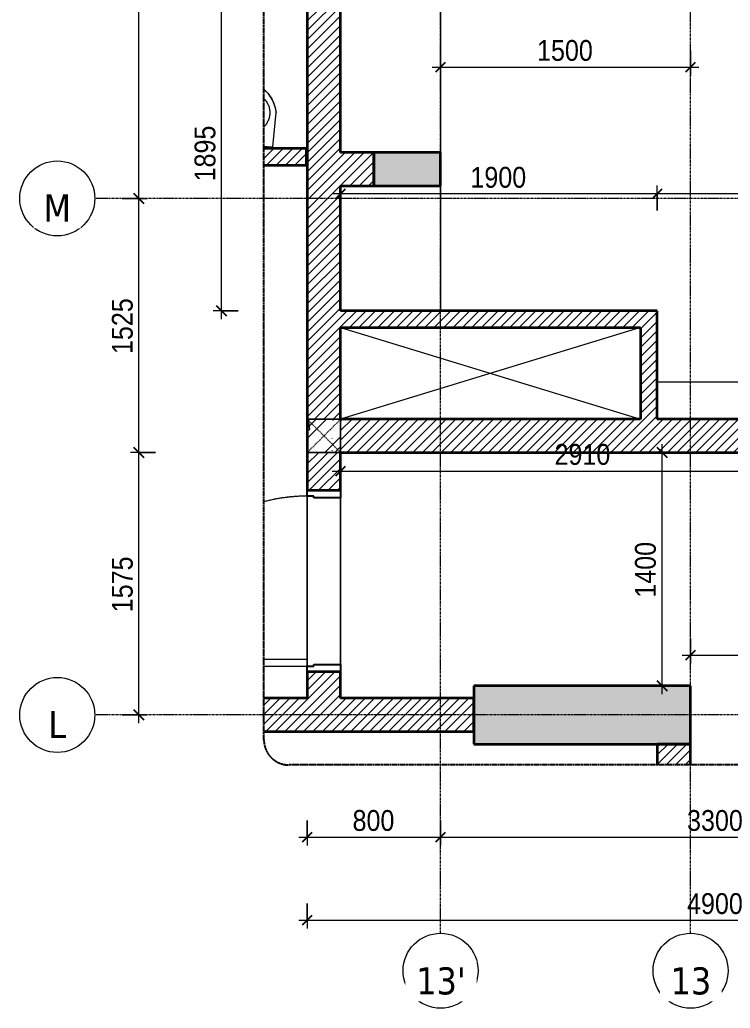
# Model space of a CAD drawing. Header units: millimetres. Extents: x 112507 to 177976, y -4970 to 80839.
# Drawn here: x 121762 to 126025, y 68177 to 74109 of the extents above; entities that cross this region are included whole.
import ezdxf

# ---------------------------------------------------------------- set-up
doc = ezdxf.new("R2010")
doc.units = ezdxf.units.MM
for name, pattern in [('Dash', [6, 3, -3]), ('Dash - Tight', [4.5, 3, -1.5]), ('Grid Line', [22.225, 12.7, -3.175, 3.175, -3.175]), ('Hidden', [7.14375, 4.7625, -2.38125])]:
    doc.linetypes.add(name, pattern=pattern)
for name, color, linetype, lineweight in [('0-2', 250, 'Continuous', 18), ('0-3', 50, 'Continuous', 5), ('A-ANNO-DIMS', 211, 'Continuous', 9), ('A-ANNO-DIMS-50', 211, 'Continuous', 9), ('A-DETL-GENF-2', 92, 'Dash - Tight', 18), ('A-DETL-GENF-4', 92, 'Hidden', 25), ('A-DETL-THIN-1', 250, 'Continuous', 18), ('A-DOOR', 31, 'Continuous', 18), ('A-DOOR-FRAM', 31, 'Continuous', 25), ('A-FLOR-1', 250, 'Continuous', 18), ('A-WALL', 113, 'Continuous', 18), ('A-WALL-1', 7, 'Continuous', 35), ('A-WALL-3', 113, 'Continuous', 35), ('A-WALL-PATT-1', 254, 'Continuous', 18), ('A-WALL-PATT-2', 111, 'Continuous', 18), ('P-SANR-FIXT-1', 250, 'Continuous', 18), ('P-SANR-FIXT-2', 253, 'Continuous', 18), ('S-COLS', 52, 'Continuous', 18), ('S-COLS-1', 9, 'Continuous', 5), ('S-COLS-2', 7, 'Continuous', 35), ('S-COLS-3', 52, 'Dash', 18), ('S-COLS-4', 254, 'Continuous', 18), ('S-COLS-5', 52, 'Continuous', 35), ('S-COLS-HDLN', 52, 'Dash', 18), ('S-GRID-1', 1, 'Grid Line', 9), ('S-GRID-IDEN', 1, 'Continuous', 9)]:
    doc.layers.add(name, color=color, linetype=linetype, lineweight=lineweight)
doc.styles.add('Tahoma_B', font='tahomabd.ttf', dxfattribs={"height": 162.5})
doc.styles.add('UTM Avo', font='', dxfattribs={"width": 0.9, "height": 125})
doc.styles.get('UTM Avo').set_extended_font_data('UTM Avo')
doc.dimstyles.new('1_Dim_chi_tiet_2_5', dxfattribs={"dimscale": 304.8, "dimtxt": 124.912619, "dimasz": 0.19685, "dimexe": 0.164042, "dimexo": 0.0625, "dimgap": 0.016404, "dimtad": 1, "dimdec": 0, "dimrnd": 5, "dimzin": 0, "dimdsep": 46, "dimtxsty": 'UTM Avo', "dimblk1": 'OBLIQUE', "dimblk2": 'OBLIQUE', "dimsah": 1, "dimcen": 0.09, "dimdle": 0.164042, "dimazin": 0, "dimtfac": 1, "dimtdec": 4, "dimtix": 1, "dimtmove": 0, "dimatfit": 3, "dimfxl": 0.328084, "dimfxlon": 1, "dimtvp": 1, "dimtolj": 1, "dimtzin": 0, "dimarcsym": 2})
pattern_1 = [(45, (9334.783, 0), (-28.284271, 28.284271), [])]
pattern_2 = [(50, (9334.78, 0), (364.3679, -31.8783), [38.1, -419.1]), (355, (9334.8, 0), (-70.4859, 382.1133), [30.48, -335.28]), (100.451, (9365.15, -2.66), (293.885, 350.2334), [32.38, -356.18]), (46.184, (9334.8, 101.6), (542.1585, -84.0858), [57.15, -628.65]), (96.636, (9379.96, 94.6), (474.805, 494.8554), [48.57, -534.27]), (351.184, (9334.8, 101.6), (474.8102, 494.85), [45.72, -502.92]), (21, (9385.58, 76.2), (303.2285, -204.53046), [38.1, -419.1]), (326, (9385.6, 76.2), (123.6039, 368.376), [30.48, -335.28]), (71.451, (9410.85, 59.16), (426.8341, 163.8427), [32.38, -356.18]), (37.5, (9334.78, 0), (6.17665, 169.11015), [3.353, -327.863, 3.353, -337.007, -336.55]), (37.5, (9334.78, 0), (6.17665, 169.11015), [-671.576, 3.353, -333.197]), (7.5, (9334.78, 0), (133.63888, 200.3615), [3.353, -190.703, 3.353, -320.243, -128.27]), (7.5, (9334.78, 0), (133.63888, 200.3615), [-517.652, 3.353, -124.917]), (327.5, (9221.5, 0), (271.18182, -11.45836), [3.353, -123.647, 3.353, -392.887, -525.78]), (327.5, (9221.5, 0), (271.18182, -11.45836), [-523.24, 3.353, -522.427]), (317.5, (9170.7, 0), (296.2585, 50.85285), [3.353, -161.747, 3.353, -259.791, -373.38]), (317.5, (9170.7, 0), (296.2585, 50.85285), [-428.244, 3.353, -370.027]), (45, (9334.78, 0), (-125.72359, 125.72359), []), (45, (9334.78, 190.5), (-125.72359, 125.72359), [])]

# ---------------------------------------------------------------- blocks, each defined once
blk = doc.blocks.new('NCV_TKTC_KET CAU_rvt-2-TKCS_THANG BỘ TB5 - MẶT BẰNG TẦNG 2-7')
at = {"layer": 'S-COLS-1'}
for points in [[(114952.6, 73111.9), (114952.6, 73311.9), (114552.6, 73311.9), (114552.6, 73111.9)], [(116452.6, 69761.9), (116452.6, 70111.9), (115152.6, 70111.9), (115152.6, 69761.9), (115234.9, 69761.9)]]:
    blk.add_hatch(color=256, dxfattribs=at).paths.add_polyline_path(points)
at = {"layer": 'A-FLOR-1'}
for p, q in [((114952.6, 74259), (114952.6, 73311.9)), ((114952.6, 73111.9), (114952.6, 72361.9)), ((116252.6, 71936.9), (118252.6, 71936.9))]:
    blk.add_line(p, q, dxfattribs=at)
at = {"layer": 'S-COLS-2'}
for p, q in [((114552.6, 73311.9), (114552.6, 73111.9)), ((114952.6, 73311.9), (114552.6, 73311.9)), ((114952.6, 73111.9), (114952.6, 73311.9)), ((114552.6, 73111.9), (114952.6, 73111.9)), ((116452.6, 70111.9), (115152.6, 70111.9)), ((115152.6, 70111.9), (115152.6, 69761.9)), ((116452.6, 69761.9), (116452.6, 70111.9)), ((115152.6, 69761.9), (116452.6, 69761.9))]:
    blk.add_line(p, q, dxfattribs=at)
blk = doc.blocks.new('bonruatreo - Chậu rửa-348246-TKCS_THANG BỘ TB5 - MẶT BẰNG TẦNG 2-7')
at = {"layer": 'P-SANR-FIXT-2'}
for p, q in [((198.4, 0), (218.6, 205)), ((165, 0), (145.1, 0)), ((145.1, 0), (198.4, 0))]:
    blk.add_line(p, q, dxfattribs=at)
at = {"layer": 'P-SANR-FIXT-2', "flags": 128}
blk.add_lwpolyline([(145.1, 344.4), (168, 322), (192.2, 287), (209.2, 247.9), (218.4, 206.4), (218.6, 205)], dxfattribs=at)
at = {"layer": 'P-SANR-FIXT-2'}
blk.add_arc((0, 180), 220, 6.52498, 48.50507, dxfattribs=at)
for points, knots in [([(145.3, 290.9), (146.6, 289.5), (152.7, 282.5), (162.5, 268.8), (172.4, 248.8), (178.6, 227.3), (180, 212.4), (180, 205)], [-0.1849948, -0.1849948, -0.1849948, -0.1849948, -0.173913, -0.1304348, -0.0869565, -0.0434783, 0, 0, 0, 0]), ([(180, 205), (180, 197.6), (178.6, 182.7), (172.4, 161.2), (162.5, 141.2), (152.7, 127.5), (146.6, 120.5), (145.3, 119.1)], [-1, -1, -1, -1, -0.9565217, -0.9130435, -0.8695652, -0.826087, -0.8150052, -0.8150052, -0.8150052, -0.8150052])]:
    blk.add_open_spline(points, degree=3, knots=knots, dxfattribs=at)
blk = doc.blocks.new('NCV_TKTC_TANG 2_rvt-2-TKCS_THANG BỘ TB5 - MẶT BẰNG TẦNG 2-7')
at = {"layer": 'A-WALL-PATT-1'}
h = blk.add_hatch(dxfattribs=at)
h.set_pattern_fill('FP_1', color=256, style=0, pattern_type=2)
h.set_pattern_definition([(45, (0, 0), (-28.284271, 28.284271), [])])
h.paths.add_polyline_path([(114147.5, 73236.9), (114147.5, 73336.9), (113892.6, 73336.9), (113892.6, 73236.9)])
at = {"layer": 'A-DETL-THIN-1'}
blk.add_line((114147.5, 73340.4), (113892.6, 73340.4), dxfattribs=at)
at = {"layer": 'A-FLOR-1'}
for p, q in [((114147.5, 73336.9), (114152.6, 73336.9)), ((114152.6, 73236.9), (114147.5, 73236.9)), ((114152.4, 71277.4), (114152.4, 70187.4)), ((114152.6, 70230.3), (114152.6, 71250.3)), ((114352.4, 70240.3), (114352.4, 71240.3))]:
    blk.add_line(p, q, dxfattribs=at)
at = {"layer": 'A-WALL-1'}
for p, q in [((114147.5, 73336.9), (113892.6, 73336.9)), ((114147.5, 73236.9), (114147.5, 73336.9)), ((113892.6, 73236.9), (114147.5, 73236.9))]:
    blk.add_line(p, q, dxfattribs=at)
at = {"layer": 'P-SANR-FIXT-1'}
blk.add_blockref('bonruatreo - Chậu rửa-348246-TKCS_THANG BỘ TB5 - MẶT BẰNG TẦNG 2-7', (113747.5, 73346.9), dxfattribs=at)
blk = doc.blocks.new('G1_SOF - BO TRU - 200x200-3052401-TKCS_THANG BỘ TB5 - MẶT BẰNG TẦNG 2-7')
at = {"layer": 'S-COLS-HDLN'}
for p, q in [((-100, -100), (100, 100)), ((100, -100), (-100, 100))]:
    blk.add_line(p, q, dxfattribs=at)
blk = doc.blocks.new('FD_05 - FD_05-1000x2200mm-835433-TKCS_THANG BỘ TB5 - MẶT BẰNG TẦNG 2-7')
at = {"layer": 'A-DETL-GENF-2'}
for p, q in [((510, -100), (470, -100)), ((470, -100), (470, -360)), ((510, -360), (510, -100))]:
    blk.add_line(p, q, dxfattribs=at)
blk.add_arc((510, -100), 1020, 180, 194.78543, dxfattribs=at)
at = {"layer": 'A-DOOR-FRAM'}
for p, q in [((-545, 100), (-500, 100)), ((-545, -100), (-545, 100)), ((-500, 100), (-500, -60)), ((500, 100), (545, 100)), ((500, -60), (500, 100)), ((545, 100), (545, -100)), ((-510, -100), (-545, -100)), ((-500, -60), (-510, -60)), ((-510, -60), (-510, -100)), ((510, -60), (500, -60)), ((510, -100), (510, -60)), ((545, -100), (510, -100))]:
    blk.add_line(p, q, dxfattribs=at)
blk = doc.blocks.new('BORDER VIEW - BORDER VIEW-3764658-TKCS_THANG BỘ TB5 - MẶT BẰNG TẦNG 2-7')
at = {"layer": 'A-DETL-GENF-4'}
for p, q in [((0, 150), (0, 9613.8)), ((5336.3, 0), (150, 0))]:
    blk.add_line(p, q, dxfattribs=at)
blk.add_arc((150, 150), 150, 180, 270, dxfattribs=at)
blk = doc.blocks.new('Grid - M_Grid Head - Circle-353313-TKCS_THANG BỘ TB5 - MẶT BẰNG TẦNG 2-7')
at = {"layer": 'S-GRID-IDEN'}
blk.add_circle((0, 0), 4.5, dxfattribs=at)
blk = doc.blocks.new('DIMBLOCK43-TKCS_THANG BỘ TB5 - MẶT BẰNG TẦNG 2-7')
at = {"layer": 'A-ANNO-DIMS-50', "lineweight": 25}
for p, q in [((122973.3, 74259), (122943.3, 74289)), ((122973.3, 74259), (123003.3, 74229)), ((122973.3, 72361.9), (122943.3, 72391.9)), ((122973.3, 72361.9), (123003.3, 72331.9))]:
    blk.add_line(p, q, dxfattribs=at)
at = {"layer": 'A-ANNO-DIMS-50'}
for p, q in [((123073.3, 74259), (122923.3, 74259)), ((122973.3, 72311.9), (122973.3, 74259)), ((122973.3, 74259), (123073.3, 74259)), ((123073.3, 72361.9), (122923.3, 72361.9)), ((122973.3, 72361.9), (123073.3, 72361.9))]:
    blk.add_line(p, q, dxfattribs=at)
at = {"layer": 'A-ANNO-DIMS-50', "color": 0, "insert": (122810.9, 73139.3), "char_height": 125, "width": 410.824, "attachment_point": 1, "rotation": 90, "line_spacing_factor": 1.110334, "style": 'UTM Avo'}
blk.add_mtext('1895', dxfattribs=at)
blk = doc.blocks.new('_Oblique')
at = {"color": 0, "linetype": 'ByBlock', "lineweight": -2}
blk.add_line((-0.5, -0.5), (0.5, 0.5), dxfattribs=at)
blk = doc.blocks.new('DIMBLOCK47-TKCS_THANG BỘ TB5 - MẶT BẰNG TẦNG 2-7')
at = {"layer": 'A-ANNO-DIMS-50'}
for p, q in [((122577.2, 71511.9), (122427.2, 71511.9)), ((122477.2, 69886.9), (122477.2, 71511.9)), ((122477.2, 71511.9), (122577.2, 71511.9)), ((122377.2, 69936.9), (122527.2, 69936.9)), ((122477.2, 69936.9), (122377.2, 69936.9))]:
    blk.add_line(p, q, dxfattribs=at)
at = {"layer": 'A-ANNO-DIMS-50', "lineweight": 25}
for p, q in [((122477.2, 71511.9), (122447.2, 71541.9)), ((122477.2, 71511.9), (122507.2, 71481.9)), ((122477.2, 69936.9), (122447.2, 69966.9)), ((122477.2, 69936.9), (122507.2, 69906.9))]:
    blk.add_line(p, q, dxfattribs=at)
at = {"layer": 'A-ANNO-DIMS-50', "color": 0, "insert": (122314.8, 70553.3), "char_height": 125, "width": 410.824, "attachment_point": 1, "rotation": 90, "line_spacing_factor": 1.110334, "style": 'UTM Avo'}
blk.add_mtext('1575', dxfattribs=at)
blk = doc.blocks.new('DIMBLOCK48-TKCS_THANG BỘ TB5 - MẶT BẰNG TẦNG 2-7')
at = {"layer": 'A-ANNO-DIMS-50'}
for p, q in [((122377.2, 73036.9), (122527.2, 73036.9)), ((122477.2, 73036.9), (122377.2, 73036.9)), ((122477.2, 71511.9), (122477.2, 73036.9)), ((122577.2, 71511.9), (122427.2, 71511.9)), ((122477.2, 71511.9), (122577.2, 71511.9))]:
    blk.add_line(p, q, dxfattribs=at)
at = {"layer": 'A-ANNO-DIMS-50', "lineweight": 25}
for p, q in [((122477.2, 73036.9), (122447.2, 73066.9)), ((122477.2, 73036.9), (122507.2, 73006.9)), ((122477.2, 71511.9), (122447.2, 71541.9)), ((122477.2, 71511.9), (122507.2, 71481.9))]:
    blk.add_line(p, q, dxfattribs=at)
at = {"layer": 'A-ANNO-DIMS-50', "color": 0, "insert": (122314.8, 72103.2), "char_height": 125, "width": 410.824, "attachment_point": 1, "rotation": 90, "line_spacing_factor": 1.110334, "style": 'UTM Avo'}
blk.add_mtext('1525', dxfattribs=at)
blk = doc.blocks.new('DIMBLOCK49-TKCS_THANG BỘ TB5 - MẶT BẰNG TẦNG 2-7')
at = {"layer": 'A-ANNO-DIMS-50', "lineweight": 25}
for p, q in [((122477.2, 78236.9), (122447.2, 78266.9)), ((122477.2, 78236.9), (122507.2, 78206.9)), ((122477.2, 73036.9), (122447.2, 73066.9)), ((122477.2, 73036.9), (122507.2, 73006.9))]:
    blk.add_line(p, q, dxfattribs=at)
at = {"layer": 'A-ANNO-DIMS-50'}
for p, q in [((122477.2, 73036.9), (122477.2, 78286.9)), ((122377.2, 78236.9), (122527.2, 78236.9)), ((122477.2, 78236.9), (122377.2, 78236.9)), ((122377.2, 73036.9), (122527.2, 73036.9)), ((122477.2, 73036.9), (122377.2, 73036.9))]:
    blk.add_line(p, q, dxfattribs=at)
at = {"layer": 'A-ANNO-DIMS-50', "color": 0, "insert": (122314.8, 75465.7), "char_height": 125, "width": 410.824, "attachment_point": 1, "rotation": 90, "line_spacing_factor": 1.110334, "style": 'UTM Avo'}
blk.add_mtext('5200', dxfattribs=at)
blk = doc.blocks.new('DIMBLOCK58-TKCS_THANG BỘ TB5 - MẶT BẰNG TẦNG 2-7')
at = {"layer": 'A-ANNO-DIMS-50'}
for p, q in [((123487.3, 68804.7), (123487.3, 68654.7)), ((123487.3, 68704.7), (123487.3, 68804.7)), ((128387.3, 68804.7), (128387.3, 68654.7)), ((128387.3, 68704.7), (128387.3, 68804.7)), ((123437.3, 68704.7), (128437.3, 68704.7))]:
    blk.add_line(p, q, dxfattribs=at)
at = {"layer": 'A-ANNO-DIMS-50', "lineweight": 25}
for p, q in [((123487.3, 68704.7), (123457.3, 68674.7)), ((123487.3, 68704.7), (123517.3, 68734.7)), ((128387.3, 68704.7), (128357.3, 68674.7)), ((128387.3, 68704.7), (128417.3, 68734.7))]:
    blk.add_line(p, q, dxfattribs=at)
at = {"layer": 'A-ANNO-DIMS-50', "color": 0, "insert": (125766.1, 68867.1), "char_height": 125, "width": 410.824, "attachment_point": 1, "line_spacing_factor": 1.110334, "style": 'UTM Avo'}
blk.add_mtext('4900', dxfattribs=at)
blk = doc.blocks.new('DIMBLOCK59-TKCS_THANG BỘ TB5 - MẶT BẰNG TẦNG 2-7')
at = {"layer": 'A-ANNO-DIMS-50'}
for p, q in [((123487.3, 69303.7), (123487.3, 69153.7)), ((123487.3, 69203.7), (123487.3, 69303.7)), ((124287.3, 69303.7), (124287.3, 69153.7)), ((124287.3, 69203.7), (124287.3, 69303.7)), ((123437.3, 69203.7), (124287.3, 69203.7))]:
    blk.add_line(p, q, dxfattribs=at)
at = {"layer": 'A-ANNO-DIMS-50', "lineweight": 25}
for p, q in [((123487.3, 69203.7), (123457.3, 69173.7)), ((123487.3, 69203.7), (123517.3, 69233.7)), ((124287.3, 69203.7), (124257.3, 69173.7)), ((124287.3, 69203.7), (124317.3, 69233.7))]:
    blk.add_line(p, q, dxfattribs=at)
at = {"layer": 'A-ANNO-DIMS-50', "color": 0, "insert": (123759, 69366.1), "char_height": 125, "width": 308.118, "attachment_point": 1, "line_spacing_factor": 1.110334, "style": 'UTM Avo'}
blk.add_mtext('800', dxfattribs=at)
blk = doc.blocks.new('DIMBLOCK60-TKCS_THANG BỘ TB5 - MẶT BẰNG TẦNG 2-7')
at = {"layer": 'A-ANNO-DIMS-50'}
for p, q in [((124287.3, 69303.7), (124287.3, 69153.7)), ((124287.3, 69203.7), (124287.3, 69303.7)), ((127587.3, 69303.7), (127587.3, 69153.7)), ((127587.3, 69203.7), (127587.3, 69303.7)), ((124287.3, 69203.7), (127587.3, 69203.7))]:
    blk.add_line(p, q, dxfattribs=at)
at = {"layer": 'A-ANNO-DIMS-50', "lineweight": 25}
for p, q in [((124287.3, 69203.7), (124257.3, 69173.7)), ((124287.3, 69203.7), (124317.3, 69233.7)), ((127587.3, 69203.7), (127557.3, 69173.7)), ((127587.3, 69203.7), (127617.3, 69233.7))]:
    blk.add_line(p, q, dxfattribs=at)
at = {"layer": 'A-ANNO-DIMS-50', "color": 0, "insert": (125766.2, 69366.1), "char_height": 125, "width": 410.824, "attachment_point": 1, "line_spacing_factor": 1.110334, "style": 'UTM Avo'}
blk.add_mtext('3300', dxfattribs=at)
blk = doc.blocks.new('DIMBLOCK62-TKCS_THANG BỘ TB5 - MẶT BẰNG TẦNG 2-7')
at = {"layer": 'A-ANNO-DIMS-50'}
for p, q in [((123687.3, 71500.8), (123687.3, 71350.8)), ((123687.3, 71400.8), (123687.3, 71500.8)), ((126597.3, 71500.8), (126597.3, 71350.8)), ((126597.3, 71400.8), (126597.3, 71500.8)), ((123637.3, 71400.8), (126597.3, 71400.8))]:
    blk.add_line(p, q, dxfattribs=at)
at = {"layer": 'A-ANNO-DIMS-50', "lineweight": 25}
for p, q in [((123687.3, 71400.8), (123717.3, 71430.8)), ((126597.3, 71400.8), (126627.3, 71430.8)), ((123687.3, 71400.8), (123657.3, 71370.8)), ((126597.3, 71400.8), (126567.3, 71370.8))]:
    blk.add_line(p, q, dxfattribs=at)
at = {"layer": 'A-ANNO-DIMS-50', "color": 0, "insert": (124971.1, 71563.2), "char_height": 125, "width": 410.824, "attachment_point": 1, "line_spacing_factor": 1.110334, "style": 'UTM Avo'}
blk.add_mtext('2910', dxfattribs=at)
blk = doc.blocks.new('DIMBLOCK65-TKCS_THANG BỘ TB5 - MẶT BẰNG TẦNG 2-7')
at = {"layer": 'A-ANNO-DIMS-50'}
for p, q in [((125587.3, 72963.9), (125587.3, 73113.9)), ((128187.3, 72963.9), (128187.3, 73113.9)), ((128237.3, 73063.9), (125587.3, 73063.9)), ((125587.3, 73063.9), (125587.3, 72963.9)), ((128187.3, 73063.9), (128187.3, 72963.9))]:
    blk.add_line(p, q, dxfattribs=at)
at = {"layer": 'A-ANNO-DIMS-50', "lineweight": 25}
for p, q in [((125587.3, 73063.9), (125617.3, 73093.9)), ((128187.3, 73063.9), (128217.3, 73093.9)), ((125587.3, 73063.9), (125557.3, 73033.9)), ((128187.3, 73063.9), (128157.3, 73033.9))]:
    blk.add_line(p, q, dxfattribs=at)
at = {"layer": 'A-ANNO-DIMS-50', "color": 0, "insert": (126716.1, 73226.3), "char_height": 125, "width": 410.824, "attachment_point": 1, "line_spacing_factor": 1.110334, "style": 'UTM Avo'}
blk.add_mtext('2600', dxfattribs=at)
blk = doc.blocks.new('DIMBLOCK66-TKCS_THANG BỘ TB5 - MẶT BẰNG TẦNG 2-7')
at = {"layer": 'A-ANNO-DIMS-50'}
for p, q in [((123687.3, 72963.9), (123687.3, 73113.9)), ((125587.3, 72963.9), (125587.3, 73113.9)), ((125587.3, 73063.9), (123637.3, 73063.9)), ((123687.3, 73063.9), (123687.3, 72963.9)), ((125587.3, 73063.9), (125587.3, 72963.9))]:
    blk.add_line(p, q, dxfattribs=at)
at = {"layer": 'A-ANNO-DIMS-50', "lineweight": 25}
for p, q in [((123687.3, 73063.9), (123717.3, 73093.9)), ((125587.3, 73063.9), (125617.3, 73093.9)), ((123687.3, 73063.9), (123657.3, 73033.9)), ((125587.3, 73063.9), (125557.3, 73033.9))]:
    blk.add_line(p, q, dxfattribs=at)
at = {"layer": 'A-ANNO-DIMS-50', "color": 0, "insert": (124466.2, 73226.3), "char_height": 125, "width": 410.824, "attachment_point": 1, "line_spacing_factor": 1.110334, "style": 'UTM Avo'}
blk.add_mtext('1900', dxfattribs=at)
blk = doc.blocks.new('DIMBLOCK67-TKCS_THANG BỘ TB5 - MẶT BẰNG TẦNG 2-7')
at = {"layer": 'A-ANNO-DIMS-50'}
for p, q in [((124287.3, 73925.5), (124287.3, 73775.5)), ((124287.3, 73825.5), (124287.3, 73925.5)), ((125786.9, 73925.5), (125786.9, 73775.5)), ((125786.9, 73825.5), (125786.9, 73925.5)), ((124237.3, 73825.5), (125836.9, 73825.5))]:
    blk.add_line(p, q, dxfattribs=at)
at = {"layer": 'A-ANNO-DIMS-50', "lineweight": 25}
for p, q in [((124287.3, 73825.5), (124257.3, 73795.5)), ((124287.3, 73825.5), (124317.3, 73855.5)), ((125786.9, 73825.5), (125756.9, 73795.5)), ((125786.9, 73825.5), (125816.9, 73855.5))]:
    blk.add_line(p, q, dxfattribs=at)
at = {"layer": 'A-ANNO-DIMS-50', "color": 0, "insert": (124866, 73987.9), "char_height": 125, "width": 410.824, "attachment_point": 1, "line_spacing_factor": 1.110334, "style": 'UTM Avo'}
blk.add_mtext('1500', dxfattribs=at)
blk = doc.blocks.new('DIMBLOCK72-TKCS_THANG BỘ TB5 - MẶT BẰNG TẦNG 2-7')
at = {"layer": 'A-ANNO-DIMS-50'}
for p, q in [((125787.3, 70396.1), (125787.3, 70246.1)), ((125787.3, 70296.1), (125787.3, 70396.1)), ((127837.3, 70196.1), (127837.3, 70346.1)), ((125737.3, 70296.1), (127887.3, 70296.1)), ((127837.3, 70296.1), (127837.3, 70196.1))]:
    blk.add_line(p, q, dxfattribs=at)
at = {"layer": 'A-ANNO-DIMS-50', "lineweight": 25}
for p, q in [((125787.3, 70296.1), (125817.3, 70326.1)), ((127837.3, 70296.1), (127867.3, 70326.1)), ((125787.3, 70296.1), (125757.3, 70266.1)), ((127837.3, 70296.1), (127807.3, 70266.1))]:
    blk.add_line(p, q, dxfattribs=at)
at = {"layer": 'A-ANNO-DIMS-50', "color": 0, "insert": (126641.2, 70458.5), "char_height": 125, "width": 410.824, "attachment_point": 1, "line_spacing_factor": 1.110334, "style": 'UTM Avo'}
blk.add_mtext('2050', dxfattribs=at)
blk = doc.blocks.new('DIMBLOCK73-TKCS_THANG BỘ TB5 - MẶT BẰNG TẦNG 2-7')
at = {"layer": 'A-ANNO-DIMS-50'}
for p, q in [((125616.1, 70061.9), (125616.1, 71561.9)), ((125516.1, 71511.9), (125666.1, 71511.9)), ((125616.1, 71511.9), (125516.1, 71511.9)), ((125516.1, 70111.9), (125666.1, 70111.9)), ((125616.1, 70111.9), (125516.1, 70111.9))]:
    blk.add_line(p, q, dxfattribs=at)
at = {"layer": 'A-ANNO-DIMS-50', "lineweight": 25}
for p, q in [((125616.1, 71511.9), (125586.1, 71541.9)), ((125616.1, 71511.9), (125646.1, 71481.9)), ((125616.1, 70111.9), (125586.1, 70141.9)), ((125616.1, 70111.9), (125646.1, 70081.9))]:
    blk.add_line(p, q, dxfattribs=at)
at = {"layer": 'A-ANNO-DIMS-50', "color": 0, "insert": (125453.7, 70640.8), "char_height": 125, "width": 410.824, "attachment_point": 1, "rotation": 90, "line_spacing_factor": 1.110334, "style": 'UTM Avo'}
blk.add_mtext('1400', dxfattribs=at)

msp = doc.modelspace()

# ---------------------------------------------------------------- hatches: boundary and pattern name
at = {"layer": 'A-WALL-PATT-2'}
h = msp.add_hatch(dxfattribs=at)
h.set_pattern_fill('FP_1', color=256, style=0, pattern_type=2)
h.set_pattern_definition(pattern_1)
h.paths.add_polyline_path([(123687.3, 70036.9), (123687.3, 70195.3), (123487.3, 70195.3), (123487.3, 70036.9)])
h.paths.add_polyline_path([(123687.3, 71285.3), (123687.3, 71511.9), (123487.3, 71511.9), (123487.3, 71285.3)])
h.paths.add_polyline_path([(123687.3, 71711.9), (123687.3, 74516.9), (123487.3, 74516.9), (123487.3, 71711.9)])
h = msp.add_hatch(dxfattribs=at)
h.set_pattern_fill('FP_1', color=256, style=0, pattern_type=2)
h.set_pattern_definition(pattern_1)
h.paths.add_polyline_path([(123687.3, 73111.9), (123887.3, 73111.9), (123887.3, 73311.9), (123687.3, 73311.9), (123687.3, 73274.9)])
h = msp.add_hatch(dxfattribs=at)
h.set_pattern_fill('FP_1', color=256, style=0, pattern_type=2)
h.set_pattern_definition(pattern_1)
h.paths.add_polyline_path([(123687.3, 72261.9), (125487.3, 72261.9), (125487.3, 72361.9), (123687.3, 72361.9)])
h = msp.add_hatch(dxfattribs=at)
h.set_pattern_fill('FP_1', color=256, style=0, pattern_type=2)
h.set_pattern_definition(pattern_1)
h.paths.add_polyline_path([(125487.3, 71711.9), (125587.3, 71711.9), (125587.3, 72361.9), (125487.3, 72361.9), (125487.3, 72046.8)])
h = msp.add_hatch(dxfattribs=at)
h.set_pattern_fill('FP_1', color=256, style=0, pattern_type=2)
h.set_pattern_definition(pattern_1)
h.paths.add_polyline_path([(123687.3, 71511.9), (125587.3, 71511.9), (125587.3, 71711.9), (123687.3, 71711.9)])
h = msp.add_hatch(dxfattribs=at)
h.set_pattern_fill('FP_1', color=256, style=0, pattern_type=2)
h.set_pattern_definition(pattern_1)
h.paths.add_polyline_path([(125587.3, 71511.9), (126597.3, 71511.9), (126597.3, 71711.9), (125587.3, 71711.9)])
h.paths.add_polyline_path([(127887.3, 71511.9), (128187.3, 71511.9), (128187.3, 71711.9), (127887.3, 71711.9)])
h = msp.add_hatch(dxfattribs=at)
h.set_pattern_fill('FP_1', color=256, style=0, pattern_type=2)
h.set_pattern_definition(pattern_1)
h.paths.add_polyline_path([(124487.3, 69836.9), (124487.3, 70036.9), (123227.3, 70036.9), (123227.3, 69836.9)])
h = msp.add_hatch(dxfattribs=at)
h.set_pattern_fill('FP_1', color=256, style=0, pattern_type=2)
h.set_pattern_definition(pattern_1)
h.paths.add_polyline_path([(125787.3, 69636.9), (125787.3, 69761.9), (125587.3, 69761.9), (125587.3, 69636.9), (125592.6, 69636.9)])
at = {"layer": 'S-COLS-4'}
h = msp.add_hatch(dxfattribs=at)
h.set_pattern_fill('FP_2', color=256, style=0, pattern_type=2)
h.set_pattern_definition(pattern_2)
h.paths.add_polyline_path([(123687.3, 71511.9), (123687.3, 71711.9), (123487.3, 71711.9), (123487.3, 71511.9)])
h = msp.add_hatch(dxfattribs=at)
h.set_pattern_fill('FP_2', color=256, style=0, pattern_type=2)
h.set_pattern_definition(pattern_2)
h.paths.add_polyline_path([(123687.3, 71511.9), (123687.3, 71711.9), (123487.3, 71711.9), (123487.3, 71511.9)])

# ---------------------------------------------------------------- linework, layer by layer
at = {"layer": '0-2'}
for p, q in [((125487.3, 72261.9), (123687.3, 71711.9)), ((123687.3, 72261.9), (125487.3, 71711.9))]:
    msp.add_line(p, q, dxfattribs=at)
at = {"layer": 'A-WALL'}
for p, q in [((123487.3, 71711.9), (123687.3, 71711.9)), ((123687.3, 71711.9), (123687.3, 71511.9)), ((123687.3, 71511.9), (123487.3, 71511.9)), ((123487.3, 70230.3), (123487.3, 71250.3)), ((123687.3, 71240.3), (123687.3, 70240.3))]:
    msp.add_line(p, q, dxfattribs=at)
at = {"layer": 'A-WALL-3'}
for p, q in [((123487.3, 74516.9), (123487.3, 71711.9)), ((123687.3, 73311.9), (123687.3, 74516.9)), ((123887.3, 73311.9), (123687.3, 73311.9)), ((123887.3, 73111.9), (123887.3, 73311.9)), ((123687.3, 72361.9), (123687.3, 73111.9)), ((123687.3, 73111.9), (123887.3, 73111.9)), ((125587.3, 72361.9), (123687.3, 72361.9)), ((125587.3, 71711.9), (125587.3, 72361.9)), ((123687.3, 72261.9), (125487.3, 72261.9)), ((123687.3, 71711.9), (123687.3, 72261.9)), ((125487.3, 72261.9), (125487.3, 71711.9)), ((125487.3, 71711.9), (123687.3, 71711.9)), ((126597.3, 71711.9), (125587.3, 71711.9)), ((123487.3, 71511.9), (123487.3, 71285.3)), ((123687.3, 71511.9), (126597.3, 71511.9)), ((123687.3, 71285.3), (123687.3, 71511.9)), ((123487.3, 71285.3), (123687.3, 71285.3)), ((123487.3, 70195.3), (123487.3, 70036.9)), ((123687.3, 70195.3), (123487.3, 70195.3)), ((123687.3, 70036.9), (123687.3, 70195.3)), ((123487.3, 70036.9), (123227.3, 70036.9)), ((124487.3, 70036.9), (123687.3, 70036.9)), ((124487.3, 69836.9), (124487.3, 70036.9)), ((123227.3, 69836.9), (124487.3, 69836.9)), ((125587.3, 69761.9), (125587.3, 69636.9)), ((125787.3, 69761.9), (125587.3, 69761.9)), ((125787.3, 69636.9), (125787.3, 69761.9))]:
    msp.add_line(p, q, dxfattribs=at)
at = {"layer": 'S-COLS'}
for p, q in [((123687.3, 71711.9), (123487.3, 71711.9)), ((123687.3, 71511.9), (123687.3, 71711.9)), ((123487.3, 71511.9), (123687.3, 71511.9))]:
    msp.add_line(p, q, dxfattribs=at)
at = {"layer": 'S-COLS-5'}
msp.add_line((123487.3, 71711.9), (123487.3, 71511.9), dxfattribs=at)
at = {"layer": 'S-GRID-1'}
for p, q in [((124287.3, 69876.7), (124287.3, 79109.6)), ((125787.3, 69876.7), (125787.3, 79109.6)), ((123462.1, 73036.9), (122212.1, 73036.9)), ((128775.1, 73036.9), (123462.1, 73036.9)), ((123462.1, 69936.9), (122212.1, 69936.9)), ((128775.1, 69936.9), (123462.1, 69936.9)), ((124287.3, 68626.7), (124287.3, 69876.7)), ((125787.3, 68626.7), (125787.3, 69876.7))]:
    msp.add_line(p, q, dxfattribs=at)

# ---------------------------------------------------------------- block references
at = {"layer": '0-3'}
for name in ['NCV_TKTC_KET CAU_rvt-2-TKCS_THANG BỘ TB5 - MẶT BẰNG TẦNG 2-7', 'NCV_TKTC_TANG 2_rvt-2-TKCS_THANG BỘ TB5 - MẶT BẰNG TẦNG 2-7']:
    msp.add_blockref(name, (9334.8, 0), dxfattribs=at)
at = {"layer": 'A-DETL-GENF-2'}
msp.add_blockref('BORDER VIEW - BORDER VIEW-3764658-TKCS_THANG BỘ TB5 - MẶT BẰNG TẦNG 2-7', (123227.3, 69636.9), dxfattribs=at)
at = {"layer": 'A-DOOR', "rotation": 270.0000000000001}
msp.add_blockref('FD_05 - FD_05-1000x2200mm-835433-TKCS_THANG BỘ TB5 - MẶT BẰNG TẦNG 2-7', (123587.3, 70740.3), dxfattribs=at)
at = {"layer": 'S-COLS-3', "rotation": 180}
msp.add_blockref('G1_SOF - BO TRU - 200x200-3052401-TKCS_THANG BỘ TB5 - MẶT BẰNG TẦNG 2-7', (123587.3, 71611.9), dxfattribs=at)
at = {"layer": 'S-GRID-IDEN', "xscale": 49.99999999999998, "yscale": 49.99999999999998, "zscale": 49.99999999999998, "rotation": 89.9999999999998}
for p in [(121987.1, 73036.9), (121987.1, 69936.9)]:
    msp.add_blockref('Grid - M_Grid Head - Circle-353313-TKCS_THANG BỘ TB5 - MẶT BẰNG TẦNG 2-7', p, dxfattribs=at)
at = {"layer": 'S-GRID-IDEN', "xscale": 49.99999999999998, "yscale": 49.99999999999998, "zscale": 49.99999999999998}
for p in [(124287.3, 68401.7), (125787.3, 68401.7)]:
    msp.add_blockref('Grid - M_Grid Head - Circle-353313-TKCS_THANG BỘ TB5 - MẶT BẰNG TẦNG 2-7', p, dxfattribs=at)

# ---------------------------------------------------------------- dimensions: what is measured, and where the dimension line sits
at = {"layer": 'A-ANNO-DIMS'}
for base, p1, p2, angle, override, picture, middle in [((122477.2, 78236.9), (122377.2, 73036.9), (122377.2, 78236.9), 90, {"dimpost": '<>', "dimfxl": 5200.050696}, 'DIMBLOCK49-TKCS_THANG BỘ TB5 - MẶT BẰNG TẦNG 2-7', (122407.5, 75636.9)), ((122973.3, 74259), (123073.3, 72361.9), (123073.3, 74259), 90, {"dimpost": '<>', "dimfxl": 1897.052476}, 'DIMBLOCK43-TKCS_THANG BỘ TB5 - MẶT BẰNG TẦNG 2-7', (122903.6, 73310.5)), ((123687.3, 73063.9), (125587.3, 72963.9), (123687.3, 72963.9), 0, {"dimpost": '<>', "dimfxl": 1900}, 'DIMBLOCK66-TKCS_THANG BỘ TB5 - MẶT BẰNG TẦNG 2-7', (124637.3, 73133.6)), ((122477.2, 73036.9), (122577.2, 71511.9), (122377.2, 73036.9), 90, {"dimpost": '<>', "dimfxl": 1538.008576}, 'DIMBLOCK48-TKCS_THANG BỘ TB5 - MẶT BẰNG TẦNG 2-7', (122407.5, 72274.4)), ((125616.1, 71511.9), (125516.1, 70111.9), (125516.1, 71511.9), 90, {"dimpost": '<>', "dimfxl": 1400}, 'DIMBLOCK73-TKCS_THANG BỘ TB5 - MẶT BẰNG TẦNG 2-7', (125546.4, 70811.9)), ((122477.2, 71511.9), (122377.2, 69936.9), (122577.2, 71511.9), 90, {"dimpost": '<>', "dimfxl": 1587.647631}, 'DIMBLOCK47-TKCS_THANG BỘ TB5 - MẶT BẰNG TẦNG 2-7', (122408.6, 70724.4))]:
    dim = msp.add_linear_dim(base=base, p1=p1, p2=p2, angle=angle, dimstyle='1_Dim_chi_tiet_2_5', override=override, dxfattribs=at)
    dim.commit()
    dim.dimension.update_dxf_attribs({"geometry": picture, "text_midpoint": middle})
for base, p1, p2, override, picture, middle in [((125786.9, 73825.5), (124287.3, 73925.5), (125786.9, 73925.5), {"dimpost": '<>', "dimfxl": 1499.6}, 'DIMBLOCK67-TKCS_THANG BỘ TB5 - MẶT BẰNG TẦNG 2-7', (125037.1, 73895.2)), ((125587.3, 73063.9), (128187.3, 72963.9), (125587.3, 72963.9), {"dimpost": '<>', "dimfxl": 2599.928669}, 'DIMBLOCK65-TKCS_THANG BỘ TB5 - MẶT BẰNG TẦNG 2-7', (126887.3, 73133.6)), ((126597.3, 71400.8), (123687.3, 71500.8), (126597.3, 71500.8), {"dimpost": '<>', "dimfxl": 2909.928669}, 'DIMBLOCK62-TKCS_THANG BỘ TB5 - MẶT BẰNG TẦNG 2-7', (125142.3, 71470.5)), ((127837.3, 70296.1), (125787.3, 70396.1), (127837.3, 70196.1), {"dimpost": '<>', "dimfxl": 2059.732992}, 'DIMBLOCK72-TKCS_THANG BỘ TB5 - MẶT BẰNG TẦNG 2-7', (126812.3, 70365.8)), ((124287.3, 69203.7), (123487.3, 69303.7), (124287.3, 69303.7), {"dimpost": '<>', "dimfxl": 800}, 'DIMBLOCK59-TKCS_THANG BỘ TB5 - MẶT BẰNG TẦNG 2-7', (123887.3, 69273.4)), ((127587.3, 69203.7), (124287.3, 69303.7), (127587.3, 69303.7), {"dimpost": '<>', "dimfxl": 3300}, 'DIMBLOCK60-TKCS_THANG BỘ TB5 - MẶT BẰNG TẦNG 2-7', (125937.3, 69273.4)), ((128387.3, 68704.7), (123487.3, 68804.7), (128387.3, 68804.7), {"dimpost": '<>', "dimfxl": 4899.928669}, 'DIMBLOCK58-TKCS_THANG BỘ TB5 - MẶT BẰNG TẦNG 2-7', (125937.3, 68774.4))]:
    dim = msp.add_linear_dim(base=base, p1=p1, p2=p2, dimstyle='1_Dim_chi_tiet_2_5', override=override, dxfattribs=at)
    dim.commit()
    dim.dimension.update_dxf_attribs({"geometry": picture, "text_midpoint": middle})

# ---------------------------------------------------------------- next in the draw order: texts
at = {"layer": 'S-GRID-IDEN', "char_height": 162.5, "attachment_point": 5, "line_spacing_factor": 0.996129, "style": 'Tahoma_B', "bg_fill": 3, "box_fill_scale": 1.25, "bg_fill_color": 256, "bg_fill_true_color": 13158600, "bg_fill_transparency": 0}
for s, insert, width in [('\\pt634.99962,1269.99925,1905.0005,2540.00013,3174.99975,3809.99937,4445.00062,5080.00025,5714.99987,6349.9995,6985.00075,7620.00037,8255,8889.99962,9524.99925,10160.0005,10795.00013,11429.99975,12064.99938,12700.00063,13335.00025,13969.99988,14604.9995,15240.00075,15875.00038,16510,17144.99963,17779.99925,18415.0005,19050.00013,19684.99975,20319.99938;M', (121986.7, 72979.6), 202), ('\\pt634.99962,1269.99925,1905.0005,2540.00013,3174.99975,3809.99937,4445.00062,5080.00025,5714.99987,6349.9995,6985.00075,7620.00037,8255,8889.99962,9524.99925,10160.0005,10795.00013,11429.99975,12064.99938,12700.00063,13335.00025,13969.99988,14604.9995,15240.00075,15875.00038,16510,17144.99963,17779.99925,18415.0005,19050.00013,19684.99975,20319.99938;L', (121986.7, 69879.7), 129), ("\\pt634.99962,1269.99925,1905.0005,2540.00013,3174.99975,3809.99937,4445.00062,5080.00025,5714.99987,6349.9995,6985.00075,7620.00037,8255,8889.99962,9524.99925,10160.0005,10795.00013,11429.99975,12064.99938,12700.00063,13335.00025,13969.99988,14604.9995,15240.00075,15875.00038,16510,17144.99963,17779.99925,18415.0005,19050.00013,19684.99975,20319.99938;13'", (124289.4, 68339.3), 347.5), ('\\pt634.99962,1269.99925,1905.0005,2540.00013,3174.99975,3809.99937,4445.00062,5080.00025,5714.99987,6349.9995,6985.00075,7620.00037,8255,8889.99962,9524.99925,10160.0005,10795.00013,11429.99975,12064.99938,12700.00063,13335.00025,13969.99988,14604.9995,15240.00075,15875.00038,16510,17144.99963,17779.99925,18415.0005,19050.00013,19684.99975,20319.99938;13', (125789.4, 68339.3), 288)]:
    msp.add_mtext(s, dxfattribs=dict(at, insert=insert, width=width))

doc.saveas('drawing.dxf')
